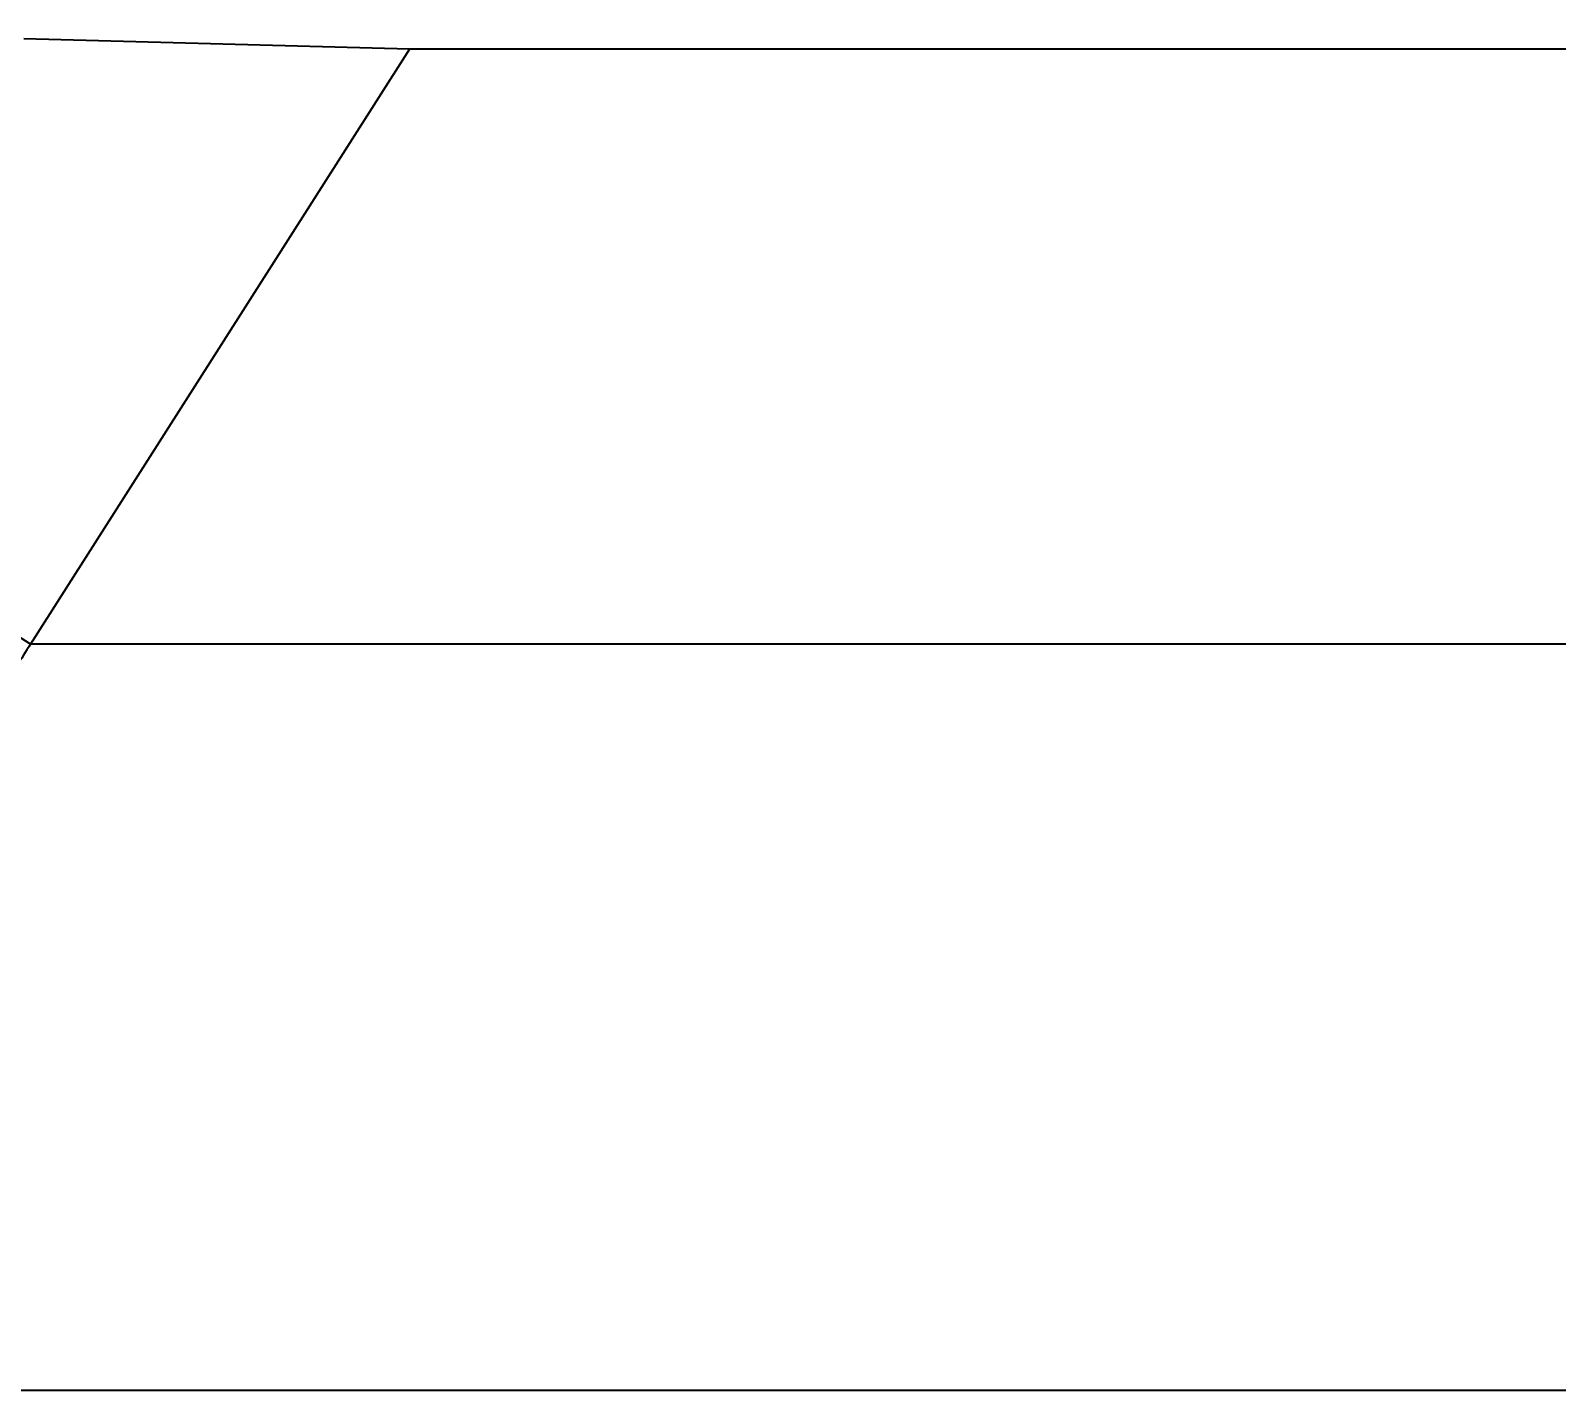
# Model space of a CAD drawing. Header units: millimetres. Extents: x 3299 to 14264, y 1863 to 5555.
# Drawn here: x 4790.28 to 4836.27, y 2797.78 to 2838.77 of the extents above; entities that cross this region are included whole.
import ezdxf

# ---------------------------------------------------------------- set-up
doc = ezdxf.new("R2010")
doc.units = ezdxf.units.MM
doc.layers.add('细实线', color=7, linetype='Continuous', lineweight=18)
doc.styles.add('工程字', font='gbenor.shx', dxfattribs={"bigfont": 'gbcbig.shx'})
doc.dimstyles.new('ISO-200', dxfattribs={"dimtxt": 15, "dimasz": 5, "dimexe": 2, "dimexo": 1, "dimgap": 2, "dimtad": 1, "dimdsep": 46, "dimtxsty": '工程字', "dimcen": 2.5, "dimclrd": 3, "dimclre": 3, "dimclrt": 6, "dimadec": 0, "dimazin": 0, "dimtfac": 1, "dimtmove": 0, "dimatfit": 3, "dimfxl": 1, "dimarcsym": 0})

# ---------------------------------------------------------------- blocks, each defined once
blk = doc.blocks.new('*D156')
at = {"layer": 'Defpoints', "color": 0, "transparency": 16777216}
for p in [(5011.326, 2864.654), (4481.326, 2814.023), (5011.326, 2814.023)]:
    blk.add_point(p, dxfattribs=at)
at = {"layer": '细实线', "color": 3, "lineweight": -2, "transparency": 16777216}
for p, q in [((4481.326, 2815.023), (4481.326, 2866.654)), ((5011.326, 2815.023), (5011.326, 2866.654)), ((4486.326, 2864.654), (5006.326, 2864.654))]:
    blk.add_line(p, q, dxfattribs=at)
at = {"layer": '细实线', "color": 3, "transparency": 16777216}
for points in [[(4486.326, 2865.488), (4486.326, 2863.821), (4481.326, 2864.654)], [(5006.326, 2865.488), (5006.326, 2863.821), (5011.326, 2864.654)]]:
    blk.add_solid(points, dxfattribs=at)
at = {"layer": '细实线', "color": 6, "lineweight": 5, "transparency": 16777216, "insert": (4746.326, 2874.154), "char_height": 15, "attachment_point": 5, "style": '工程字'}
blk.add_mtext('530', dxfattribs=at)
blk = doc.blocks.new('*D157')
at = {"layer": 'Defpoints', "color": 0, "transparency": 16777216}
for p in [(5029.826, 2884.005), (4462.826, 2811.523), (5029.826, 2811.523)]:
    blk.add_point(p, dxfattribs=at)
at = {"layer": '细实线', "color": 3, "lineweight": -2, "transparency": 16777216}
for p, q in [((4462.826, 2812.523), (4462.826, 2886.005)), ((5029.826, 2812.523), (5029.826, 2886.005)), ((4467.826, 2884.005), (5024.826, 2884.005))]:
    blk.add_line(p, q, dxfattribs=at)
at = {"layer": '细实线', "color": 3, "transparency": 16777216}
for points in [[(4467.826, 2884.839), (4467.826, 2883.172), (4462.826, 2884.005)], [(5024.826, 2884.839), (5024.826, 2883.172), (5029.826, 2884.005)]]:
    blk.add_solid(points, dxfattribs=at)
at = {"layer": '细实线', "color": 6, "lineweight": 5, "transparency": 16777216, "insert": (4746.326, 2893.505), "char_height": 15, "attachment_point": 5, "style": '工程字'}
blk.add_mtext('567', dxfattribs=at)

msp = doc.modelspace()

# ---------------------------------------------------------------- linework, layer by layer
at = {"color": 7, "linetype": 'Continuous'}
for p, q in [((4801.70169, 2838.21123), (4790.07889, 2838.52373)), ((4801.70169, 2838.21123), (4790.27634, 2820.27703)), ((4837.59781, 2838.21123), (4801.70169, 2838.21123)), ((4790.27634, 2820.27703), (4781.84994, 2825.60688)), ((4849.02316, 2820.27703), (4790.27634, 2820.27703)), ((4863.33325, 2797.78013), (4775.96625, 2797.78013))]:
    msp.add_line(p, q, dxfattribs=at)
msp.add_open_spline([(4790.27634, 2820.27703), (4789.99207, 2819.82982), (4788.85465, 2818.04057), (4787.71701, 2816.25144), (4786.86355, 2814.90958)], degree=3, knots=[0, 0, 0, 0, 0.24993466, 1, 1, 1, 1], dxfattribs=at)

# ---------------------------------------------------------------- dimensions: what is measured, and where the dimension line sits
at = {"layer": '细实线', "color": 3, "lineweight": 5}
for base, p1, p2, picture, middle in [((5029.82578, 2884.00532), (4462.82578, 2811.52311), (5029.82578, 2811.52311), '*D157', (4746.32578, 2893.50532)), ((5011.32578, 2864.65425), (4481.32578, 2814.02311), (5011.32578, 2814.02311), '*D156', (4746.32578, 2874.15425))]:
    dim = msp.add_linear_dim(base=base, p1=p1, p2=p2, dimstyle='ISO-200', dxfattribs=at)
    dim.commit()
    dim.dimension.update_dxf_attribs({"geometry": picture, "text_midpoint": middle})

doc.saveas('drawing.dxf')
